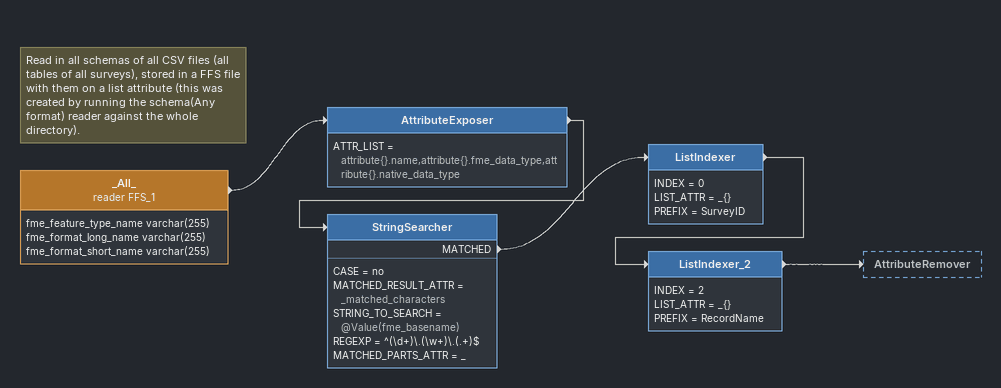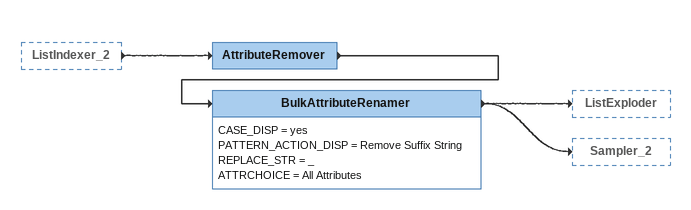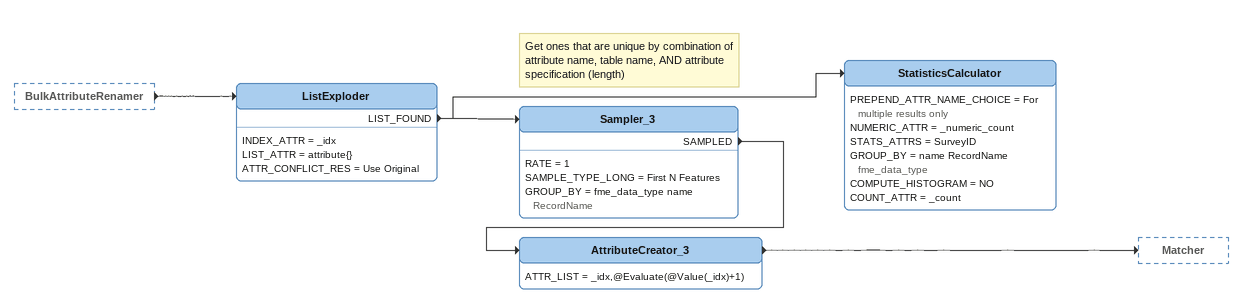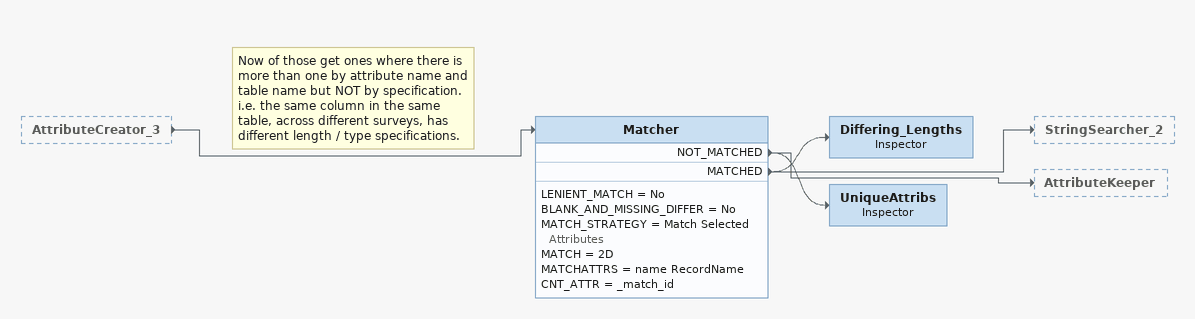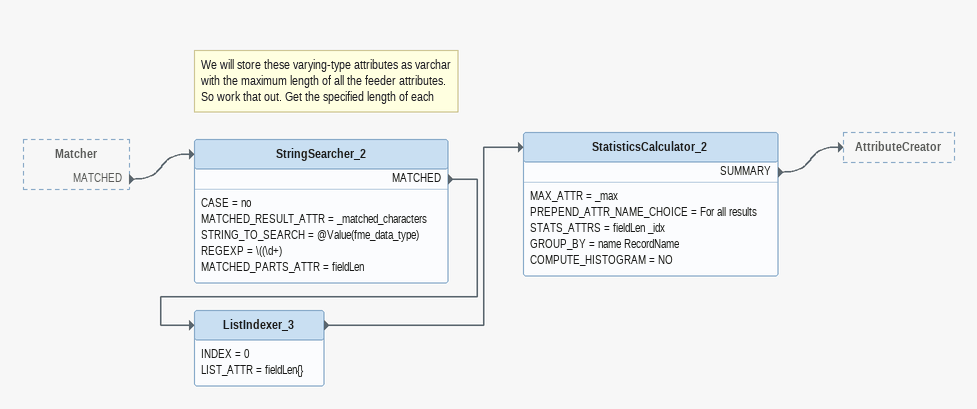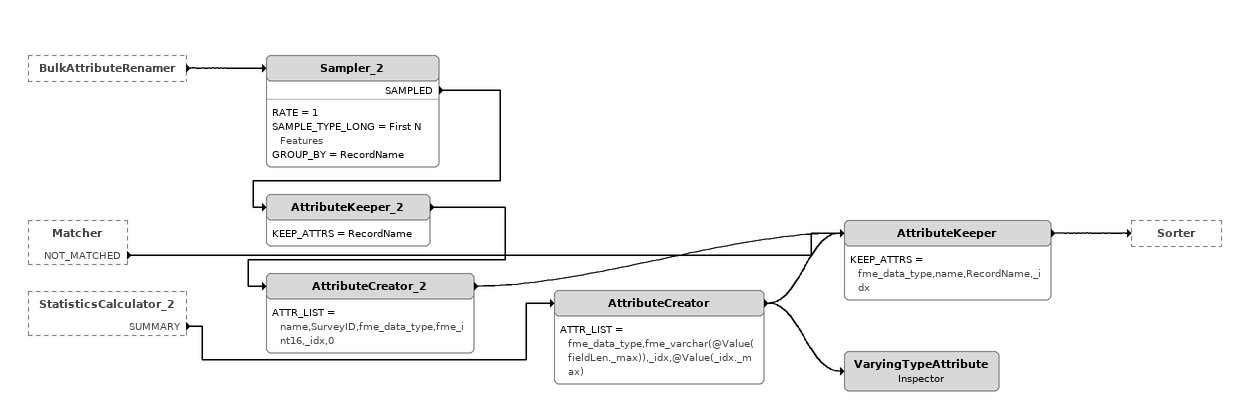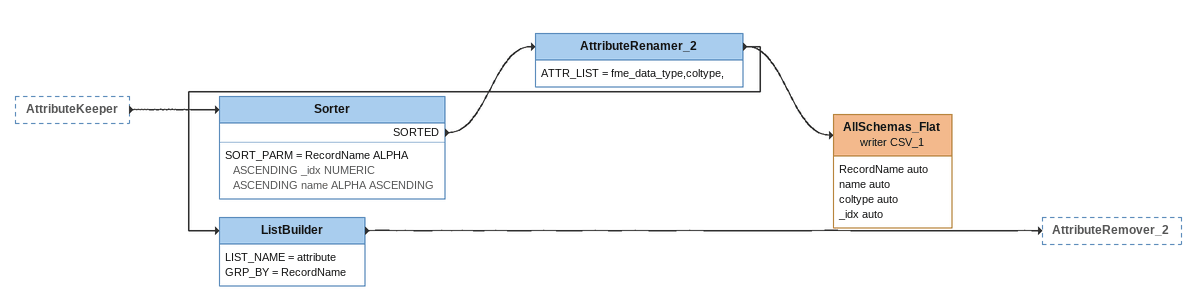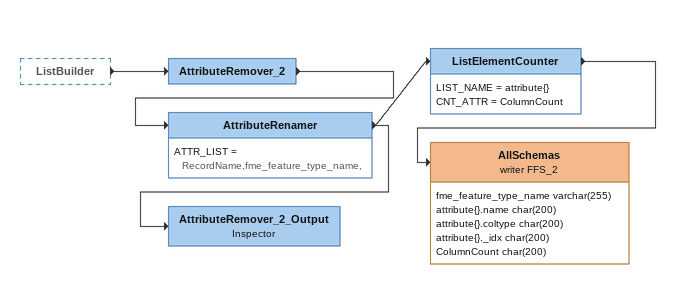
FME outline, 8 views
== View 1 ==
Note: Read in all schemas of all CSV files (all tables of all surveys), stored in a FFS file with them on a list attribute (this was created by running the schema(Any format) reader against the whole directory).
_All_ (reader FFS_1)
    attributes: fme_feature_type_name varchar(255), fme_format_long_name varchar(255), fme_format_short_name varchar(255)
    -> AttributeExposer
AttributeExposer
    ATTR_LIST = attribute{}.name,attribute{}.fme_data_type,attribute{}.native_data_type
    -> StringSearcher
StringSearcher
    CASE = no
    MATCHED_RESULT_ATTR = _matched_characters
    STRING_TO_SEARCH = @Value(fme_basename)
    REGEXP = ^(\d+)\.(\w+)\.(.+)$
    MATCHED_PARTS_ATTR = _
    MATCHED -> ListIndexer
ListIndexer
    INDEX = 0
    LIST_ATTR = _{}
    PREFIX = SurveyID
    -> ListIndexer_2
ListIndexer_2
    INDEX = 2
    LIST_ATTR = _{}
    PREFIX = RecordName
    -> AttributeRemover

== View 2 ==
ListIndexer_2 [outside]
    -> AttributeRemover
AttributeRemover
    -> BulkAttributeRenamer
BulkAttributeRenamer
    CASE_DISP = yes
    PATTERN_ACTION_DISP = Remove Suffix String
    REPLACE_STR = _
    ATTRCHOICE = All Attributes
    -> ListExploder
    -> Sampler_2

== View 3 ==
BulkAttributeRenamer [outside]
    -> ListExploder
ListExploder
    INDEX_ATTR = _idx
    LIST_ATTR = attribute{}
    ATTR_CONFLICT_RES = Use Original
    LIST_FOUND -> StatisticsCalculator
    LIST_FOUND -> Sampler_3
StatisticsCalculator
    PREPEND_ATTR_NAME_CHOICE = For multiple results only
    NUMERIC_ATTR = _numeric_count
    STATS_ATTRS = SurveyID
    GROUP_BY = name RecordName fme_data_type
    COMPUTE_HISTOGRAM = NO
    COUNT_ATTR = _count
Note: Get ones that are unique by combination of attribute name, table name, AND attribute specification (length)
Sampler_3
    RATE = 1
    SAMPLE_TYPE_LONG = First N Features
    GROUP_BY = fme_data_type name RecordName
    SAMPLED -> AttributeCreator_3
AttributeCreator_3
    ATTR_LIST = _idx,@Evaluate(@Value(_idx)+1)
    -> Matcher

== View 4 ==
AttributeCreator_3 [outside]
    -> Matcher
Note: Now of those get ones where there is more than one by attribute name and table name but NOT by specification. i.e. the same column in the same table, across different surveys, has different length / type specifications.
Matcher
    LENIENT_MATCH = No
    BLANK_AND_MISSING_DIFFER = No
    MATCH_STRATEGY = Match Selected Attributes
    MATCH = 2D
    MATCHATTRS = name RecordName
    CNT_ATTR = _match_id
    NOT_MATCHED -> UniqueAttribs
    MATCHED -> Differing_Lengths
    MATCHED -> StringSearcher_2
    NOT_MATCHED -> AttributeKeeper
Differing_Lengths: Inspector
UniqueAttribs: Inspector

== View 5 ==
Matcher [outside]
    MATCHED -> StringSearcher_2
Note: We will store these varying-type attributes as varchar with the maximum length of all the feeder attributes. So work that out. Get the specified length of each
StringSearcher_2
    CASE = no
    MATCHED_RESULT_ATTR = _matched_characters
    STRING_TO_SEARCH = @Value(fme_data_type)
    REGEXP = \((\d+)
    MATCHED_PARTS_ATTR = fieldLen
    MATCHED -> ListIndexer_3
ListIndexer_3
    INDEX = 0
    LIST_ATTR = fieldLen{}
    -> StatisticsCalculator_2
StatisticsCalculator_2
    MAX_ATTR = _max
    PREPEND_ATTR_NAME_CHOICE = For all results
    STATS_ATTRS = fieldLen _idx
    GROUP_BY = name RecordName
    COMPUTE_HISTOGRAM = NO
    SUMMARY -> AttributeCreator

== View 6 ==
BulkAttributeRenamer [outside]
    -> Sampler_2
Matcher [outside]
    NOT_MATCHED -> AttributeKeeper
StatisticsCalculator_2 [outside]
    SUMMARY -> AttributeCreator
AttributeCreator
    ATTR_LIST = fme_data_type,fme_varchar(@Value(fieldLen._max)),_idx,@Value(_idx._max)
    -> AttributeKeeper
    -> VaryingTypeAttribute
VaryingTypeAttribute: Inspector
Sampler_2
    RATE = 1
    SAMPLE_TYPE_LONG = First N Features
    GROUP_BY = RecordName
    SAMPLED -> AttributeKeeper_2
AttributeKeeper_2
    KEEP_ATTRS = RecordName
    -> AttributeCreator_2
AttributeCreator_2
    ATTR_LIST = name,SurveyID,fme_data_type,fme_int16,_idx,0
    -> AttributeKeeper
AttributeKeeper
    KEEP_ATTRS = fme_data_type,name,RecordName,_idx
    -> Sorter

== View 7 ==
AttributeKeeper [outside]
    -> Sorter
Sorter
    SORT_PARM = RecordName ALPHA ASCENDING _idx NUMERIC ASCENDING name ALPHA ASCENDING
    SORTED -> AttributeRenamer_2
AttributeRenamer_2
    ATTR_LIST = fme_data_type,coltype,
    -> ListBuilder
    -> AllSchemas_Flat (writer CSV_1)
AllSchemas_Flat (writer CSV_1)
    attributes: RecordName auto, name auto, coltype auto, _idx auto
ListBuilder
    LIST_NAME = attribute
    GRP_BY = RecordName
    -> AttributeRemover_2

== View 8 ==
ListBuilder [outside]
    -> AttributeRemover_2
AttributeRemover_2
    -> AttributeRenamer
AttributeRenamer
    ATTR_LIST = RecordName,fme_feature_type_name,
    -> AttributeRemover_2_Output
    -> ListElementCounter
ListElementCounter
    LIST_NAME = attribute{}
    CNT_ATTR = ColumnCount
    -> AllSchemas (writer FFS_2)
AllSchemas (writer FFS_2)
    attributes: fme_feature_type_name varchar(255), attribute{}.name char(200), attribute{}.coltype char(200), attribute{}._idx char(200), ColumnCount char(200)
AttributeRemover_2_Output: Inspector
